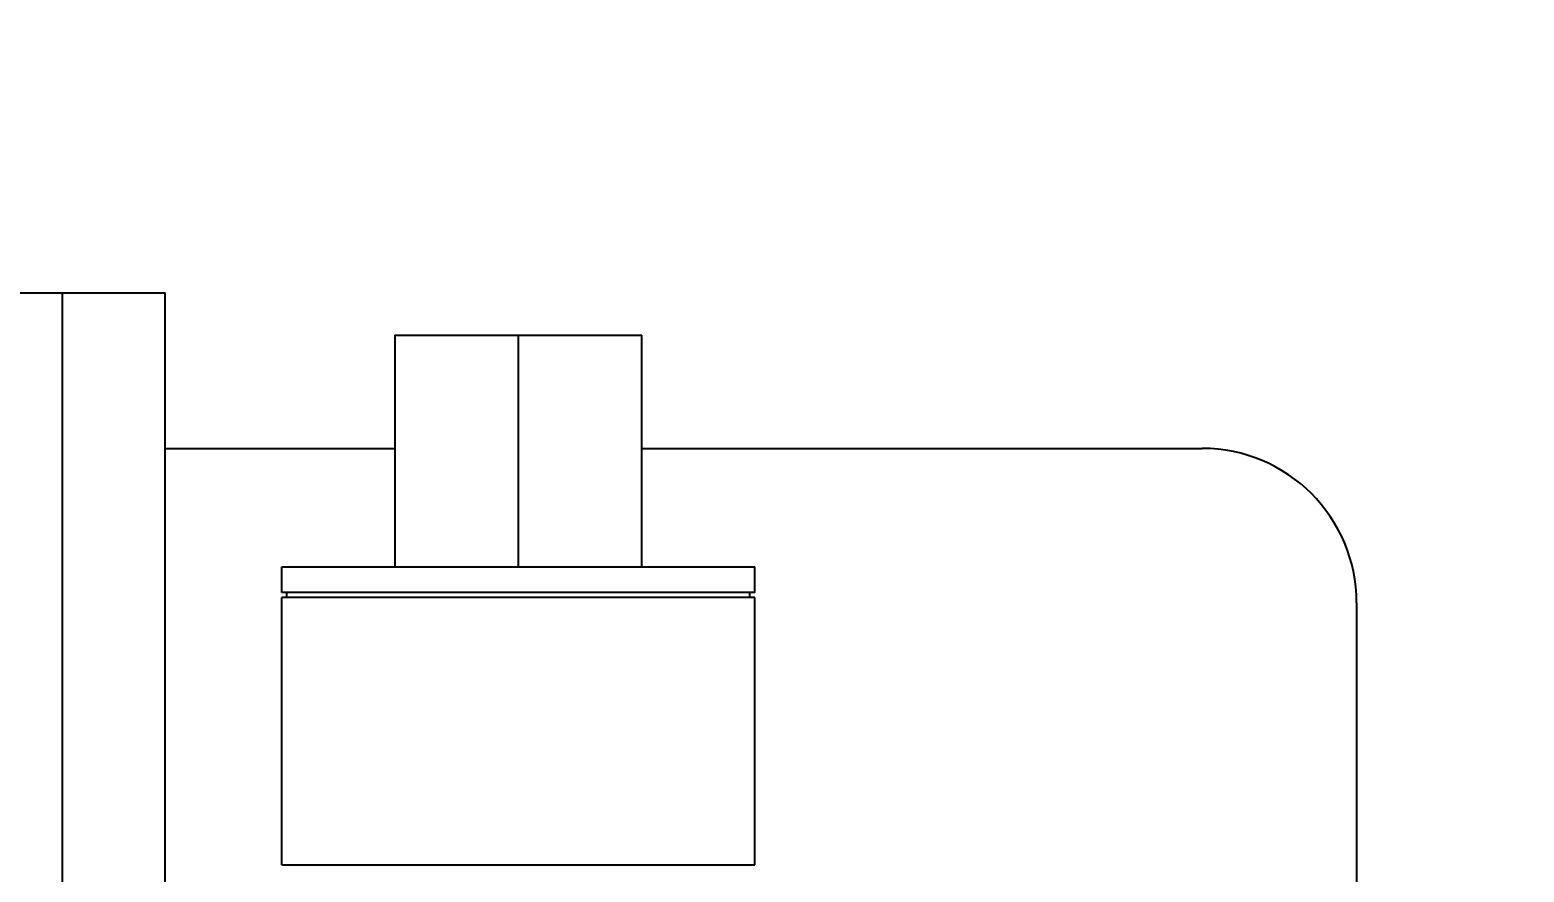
# Model space of a CAD drawing. Extents: x -34 to 51106, y -14166 to 1700.
# Drawn here: x 516.49 to 531.02, y 115.13 to 123.32 of the extents above; entities that cross this region are included whole.
import ezdxf

# ---------------------------------------------------------------- set-up
doc = ezdxf.new("R2010")
doc.units = 0
doc.layers.get('0').update_dxf_attribs({"linetype": 'CONTINUOUS'})
doc.layers.get('DEFPOINTS').update_dxf_attribs({"linetype": 'CONTINUOUS'})
doc.layers.add('РАЗМЕРЫ', color=2, linetype='CONTINUOUS')
doc.styles.add('ARIAL', font='arial.ttf', dxfattribs={"height": 3})
doc.dimstyles.new('BASA', dxfattribs={"dimtxt": 3, "dimasz": 3, "dimexe": 1.25, "dimexo": 0, "dimgap": 0, "dimtad": 0, "dimjust": 4, "dimtoh": 1, "dimdec": 1, "dimtxsty": 'ARIAL', "dimblk1": 'DOTSMALL', "dimblk2": 'OPEN', "dimsah": 1, "dimcen": 2.5, "dimclrd": 256, "dimclre": 256, "dimclrt": 256, "dimazin": 3, "dimtfac": 1, "dimtdec": 1, "dimtmove": 0, "dimatfit": 3})

# ---------------------------------------------------------------- blocks, each defined once
blk = doc.blocks.new('_DOTSMALL')
at = {"color": 0, "linetype": 'BYBLOCK', "const_width": 0.5}
blk.add_lwpolyline([(-0.0625, 0, 1), (0.0625, 0, 1)], format="xyb", close=True, dxfattribs=at)
blk = doc.blocks.new('_OPEN')
at = {"color": 0, "linetype": 'BYBLOCK'}
for p, q in [((-1, 0.1667), (0, 0)), ((-1, -0.1667), (0, 0)), ((0, 0), (-1, 0))]:
    blk.add_line(p, q, dxfattribs=at)
blk = doc.blocks.new('*D301')
at = {"layer": 'DEFPOINTS', "color": 0}
for p in [(548.284, 191.056), (273.284, 25.089), (548.284, -22.397)]:
    blk.add_point(p, dxfattribs=at)
at = {"layer": 'РАЗМЕРЫ'}
for p, q in [((548.284, 191.056), (548.284, -23.647)), ((273.284, 25.089), (273.284, -23.647)), ((273.284, -22.397), (545.284, -22.397))]:
    blk.add_line(p, q, dxfattribs=at)
at = {"layer": 'РАЗМЕРЫ', "xscale": 3, "yscale": 3, "zscale": 3, "rotation": 180}
blk.add_blockref('_DOTSMALL', (273.284, -22.397), dxfattribs=at)
at = {"layer": 'РАЗМЕРЫ', "xscale": 3, "yscale": 3, "zscale": 3}
blk.add_blockref('_OPEN', (548.284, -22.397), dxfattribs=at)
at = {"layer": 'РАЗМЕРЫ', "insert": (548.284, -31.034), "char_height": 3, "attachment_point": 5, "rotation": 90, "style": 'ARIAL'}
blk.add_mtext('275±0,2', dxfattribs=at)

msp = doc.modelspace()

# ---------------------------------------------------------------- linework, layer by layer
for p, q in [((509.8702, 120.763), (516.8102, 120.763)), ((516.8102, 120.763), (516.8102, 113.063)), ((516.8102, 120.763), (517.8102, 120.763)), ((517.8102, 112.863), (517.8102, 120.763)), ((520.0441, 120.3509), (520.0441, 118.1009)), ((520.0441, 120.3509), (521.2441, 120.3509)), ((521.2441, 118.1009), (521.2441, 120.3509)), ((521.2441, 120.3509), (522.4441, 120.3509)), ((522.4441, 118.1009), (522.4441, 120.3509)), ((517.8102, 119.2509), (520.0441, 119.2509)), ((522.4441, 119.2509), (527.8941, 119.2509)), ((518.9441, 117.8509), (518.9441, 118.1009)), ((518.9441, 118.1009), (523.5441, 118.1009)), ((523.5441, 117.8509), (523.5441, 118.1009)), ((523.5441, 117.8509), (518.9441, 117.8509)), ((518.9941, 117.8009), (518.9941, 117.8509)), ((523.4941, 117.8009), (523.4941, 117.8509)), ((523.5441, 117.8009), (518.9441, 117.8009)), ((518.9441, 115.2009), (518.9441, 117.8009)), ((523.5441, 115.2009), (523.5441, 117.8009)), ((529.3941, 117.7509), (529.3941, 45.7509)), ((518.9441, 115.2009), (523.5441, 115.2009))]:
    msp.add_line(p, q)
msp.add_arc((527.8941, 117.7509), 1.5, 0, 90)

# ---------------------------------------------------------------- dimensions: what is measured, and where the dimension line sits
at = {"layer": 'РАЗМЕРЫ'}
dim = msp.add_linear_dim(base=(548.2841, -22.3966), p1=(273.2841, 25.089), p2=(548.2841, 191.0558), dimstyle='BASA', override={"dimgap": 0, "dimtol": 1, "dimlim": 0, "dimtp": 0.2, "dimtm": 0.2}, dxfattribs=at)
dim.commit()
dim.dimension.update_dxf_attribs({"geometry": '*D301', "text_midpoint": (548.2841, -31.0341)})

doc.saveas('drawing.dxf')
